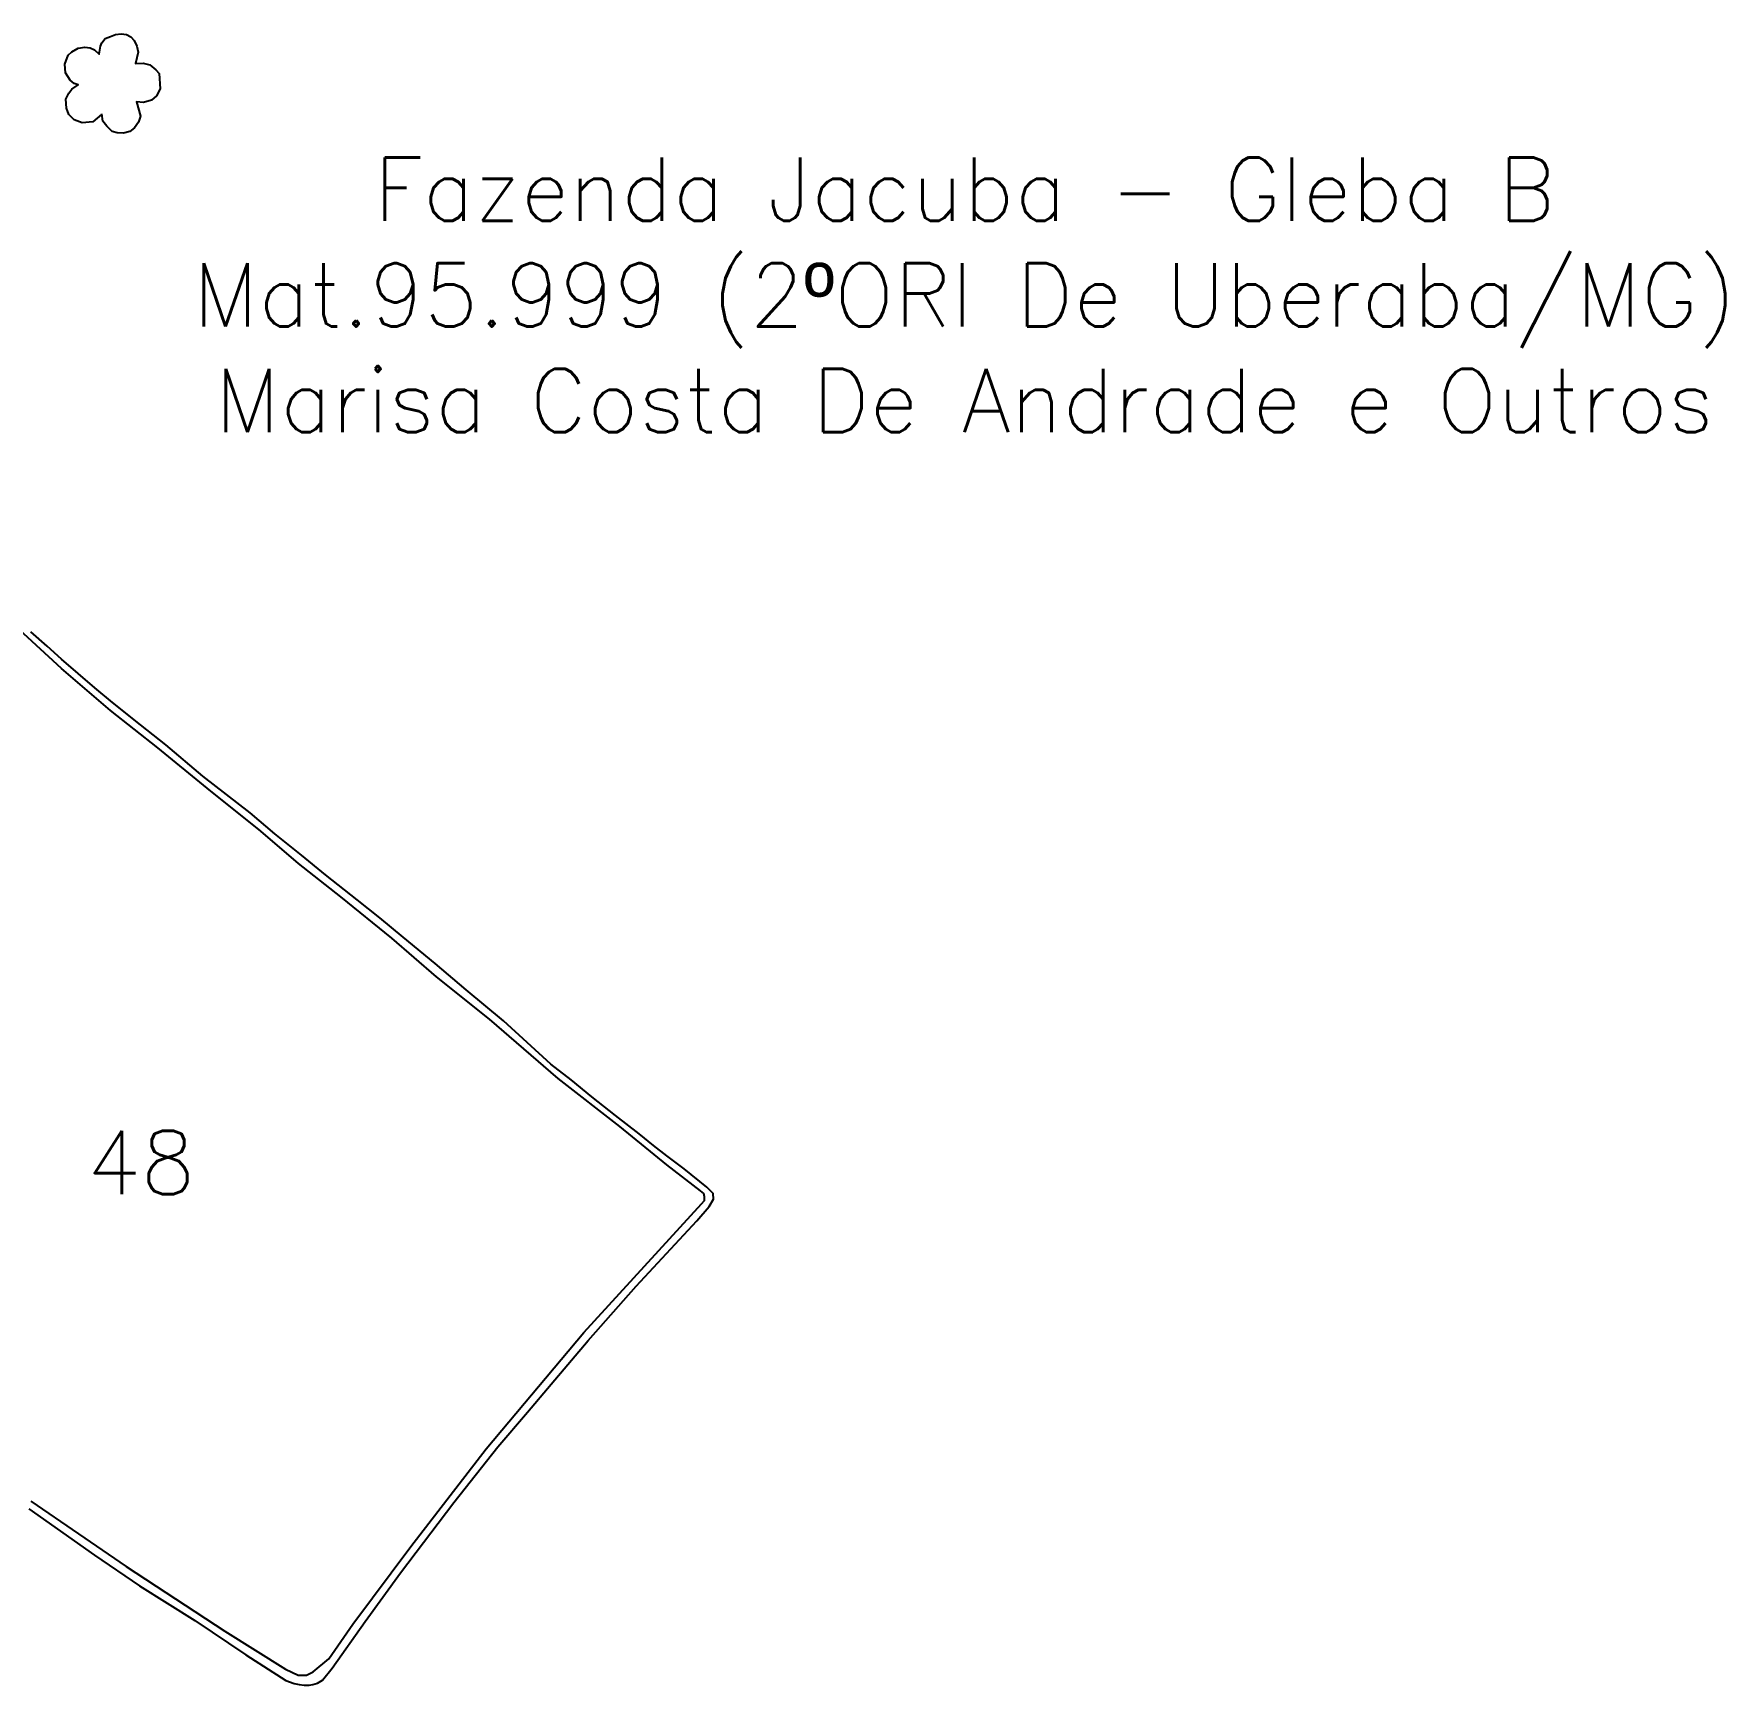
# Model space of a CAD drawing. Extents: x 745198 to 748348, y 7820251 to 7824706.
# Drawn here: x 747093 to 747613, y 7821741 to 7822249 of the extents above; entities that cross this region are included whole.
import ezdxf

# ---------------------------------------------------------------- set-up
doc = ezdxf.new("R2010")
doc.units = 0
doc.header["$MEASUREMENT"] = 0
doc.linetypes.add('CONTINUO', pattern=[0])
for name, color, linetype in [('0114000438', 1, 'Continuous'), ('0114000438048', 5, 'Continuous'), ('SIMBOLO ARVORE', 118, 'Continuous'), ('TEXTO CONFRONTANTES', 7, 'Continuous'), ('TEXTO_NUN_TAL', 7, 'Continuous')]:
    doc.layers.add(name, color=color, linetype=linetype)
doc.styles.add('SIMPLEX', font='simplex', dxfattribs={"height": 0.2})

msp = doc.modelspace()

# ---------------------------------------------------------------- linework, layer by layer
at = {"layer": '0114000438'}
msp.add_lwpolyline([(747091.17, 7821795.12), (747111.4, 7821780.83), (747125.31, 7821771.42), (747142.26, 7821760.69), (747157.96, 7821750.11), (747170.33, 7821742.29), (747172.84, 7821741.36), (747174.37, 7821741.06), (747175.99, 7821740.81), (747177.44, 7821740.84), (747178.63, 7821741.03), (747180.07, 7821741.48), (747181.57, 7821742.39), (747184.6, 7821746.08), (747194.75, 7821760.43), (747205.59, 7821775.43), (747221.95, 7821796.99), (747235.58, 7821814.15), (747244.69, 7821824.82), (747252, 7821833.42), (747263.33, 7821846.92), (747278.14, 7821863.66), (747296.77, 7821883.71), (747300.55, 7821888.15), (747301.87, 7821890.37), (747301.85, 7821892.13), (747299.89, 7821894.13), (747292.93, 7821899.72), (747287.53, 7821903.75), (747283.46, 7821906.92), (747279.04, 7821910.52), (747271.72, 7821916.15), (747264.48, 7821921.88), (747258.06, 7821927.11), (747251.87, 7821931.97), (747244.6, 7821938.62), (747237.32, 7821945.31), (747225.82, 7821954.85), (747216.23, 7821962.96), (747206.36, 7821971.03), (747199.25, 7821976.97), (747192.24, 7821982.52), (747182.49, 7821990.16), (747175.14, 7821996.26), (747166.88, 7822002.84), (747159.37, 7822009.29), (747144.73, 7822020.6), (747133.42, 7822030.23), (747125.6, 7822036.37), (747116.98, 7822043.26), (747111.51, 7822047.76), (747101.25, 7822056.57), (747096.82, 7822060.57), (747091.81, 7822065.03)], dxfattribs=at)
at = {"layer": '0114000438048'}
msp.add_lwpolyline([(747091.87, 7821797.4), (747121.18, 7821777.36), (747151.56, 7821757.48), (747170.23, 7821745.79), (747174.08, 7821743.94), (747176.7, 7821743.94), (747178.67, 7821744.95), (747183.55, 7821748.94), (747190.94, 7821759.6), (747208.73, 7821783.45), (747231.93, 7821813.5), (747262.03, 7821849.34), (747288.35, 7821878.22), (747298.18, 7821888.95), (747299.09, 7821889.97), (747299.13, 7821891.14), (747298.9, 7821892.11), (747297.88, 7821892.98), (747287.56, 7821900.94), (747273.08, 7821912.7), (747254.15, 7821927.5), (747232.98, 7821945.76), (747216.68, 7821958.8), (747202.95, 7821970.71), (747187.26, 7821983.39), (747174.17, 7821993.67), (747162.56, 7822003.62), (747146.08, 7822016.85), (747130.92, 7822029.25), (747116.36, 7822040.75), (747101.31, 7822053.68), (747084.44, 7822069.15)], dxfattribs=at)
at = {"layer": 'SIMBOLO ARVORE', "linetype": 'CONTINUO'}
msp.add_polyline3d([(747113.59, 7822224.21, 0), (747110.95, 7822221.99, 0), (747107.59, 7822221.6, 0), (747105.2, 7822222.53, 0), (747103.5, 7822224.2, 0), (747102.8, 7822226.11, 0), (747102.61, 7822228.93, 0), (747103.53, 7822230.72, 0), (747104.49, 7822232.03, 0), (747106.43, 7822233.35, 0), (747105.19, 7822233.74, 0), (747103.98, 7822234.74, 0), (747102.55, 7822236.99, 0), (747102.3, 7822239.67, 0), (747103.33, 7822242.45, 0), (747104.41, 7822243.45, 0), (747106.38, 7822244.66, 0), (747108.45, 7822244.94, 0), (747110.11, 7822244.7, 0), (747111.42, 7822244.09, 0), (747112.85, 7822242.81, 0), (747113.28, 7822245.26, 0), (747113.65, 7822246.24, 0), (747114.72, 7822247.6, 0), (747116.32, 7822248.18, 0), (747117.87, 7822248.87, 0), (747119.62, 7822249.03, 0), (747121.28, 7822248.8, 0), (747122.63, 7822248.08, 0), (747123.63, 7822247, 0), (747124.5, 7822245.28, 0), (747124.84, 7822243.35, 0), (747124.05, 7822239.93, 0), (747126.45, 7822239.96, 0), (747128.43, 7822239.49, 0), (747130.31, 7822238, 0), (747131.34, 7822236.82, 0), (747131.63, 7822232.1, 0), (747130.47, 7822229.99, 0), (747128.93, 7822228.58, 0), (747126.51, 7822227.94, 0), (747124.39, 7822228.12, 0), (747125.53, 7822223.72, 0), (747125.01, 7822221.84, 0), (747123.73, 7822220.05, 0), (747122.33, 7822218.93, 0), (747120.34, 7822218.44, 0), (747118.36, 7822218.56, 0), (747116.88, 7822218.98, 0), (747115.18, 7822220.65, 0), (747114.03, 7822222.15, 0), (747113.68, 7822224.44, 0)], dxfattribs=at)

# ---------------------------------------------------------------- texts
at = {"layer": 'TEXTO CONFRONTANTES', "linetype": 'Continuous', "insert": (747379.16, 7822168.68), "char_height": 19.5, "width": 1017.0011, "attachment_point": 5, "style": 'SIMPLEX'}
msp.add_mtext('Fazenda Jacuba - Gleba B\\PMat.95.999 (2ºORI De Uberaba/MG)\\PMarisa Costa De Andrade e Outros', dxfattribs=at)
at = {"layer": 'TEXTO_NUN_TAL', "linetype": 'Continuous', "style": 'SIMPLEX'}
msp.add_text('48', height=19.5, dxfattribs=at).set_placement((747108.97, 7821891.91, 665.59))

doc.saveas('drawing.dxf')
